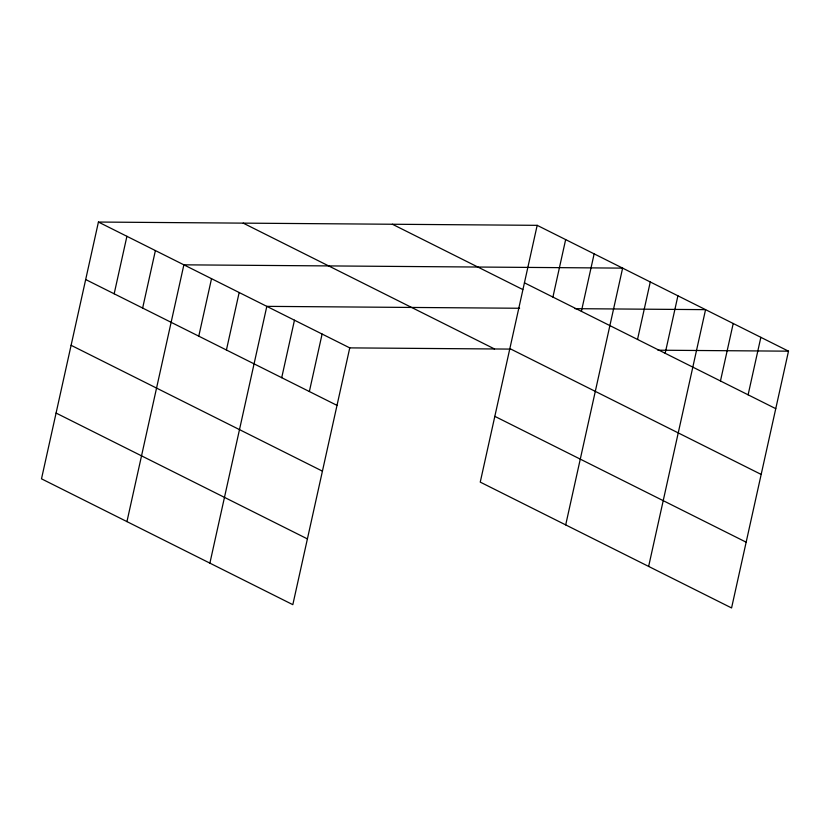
<?xml version="1.0" encoding="UTF-8"?>
<svg xmlns="http://www.w3.org/2000/svg" width="830" height="830" viewBox="0 0 830 830"><rect width="100%" height="100%" fill="white"/><g stroke="black" fill="none" stroke-linecap="round" stroke-linejoin="round"><path stroke-width="1.25" d="M98.428 222.046L41.5 478.827L292.824 604.665L349.752 347.884L98.428 222.046L537.176 225.335L788.5 351.173L731.572 607.954L480.248 482.116L537.176 225.335M114.167 293.799L126.907 236.311M142.646 308.055L155.397 250.567M126.949 521.614L183.876 264.832L622.625 268.121L565.697 524.902M198.775 336.16L211.526 278.673M226.424 350.011L239.165 292.523M209.886 563.145L266.814 306.363L519.621 308.252M281.712 377.692L294.463 320.204M309.362 391.532L322.102 334.044M552.915 297.078L565.655 239.59M581.394 311.343L594.145 253.856M637.523 339.449L650.274 281.961M665.172 353.29L677.913 295.802M648.635 566.423L705.562 309.642L574.993 308.667M720.461 380.98L733.212 323.493M748.11 394.821L760.851 337.333M349.752 347.884L509.973 349.088M657.931 350.198L788.5 351.173M524.436 282.823L775.76 408.661M392.393 224.245L522.765 289.525M509.848 348.59L761.172 474.428M243.211 223.135L494.535 348.974M494.825 416.349L746.149 542.187M85.677 279.534L337.001 405.372M71.1 345.301L322.424 471.139M56.077 413.06L307.401 538.898"/></g></svg>
